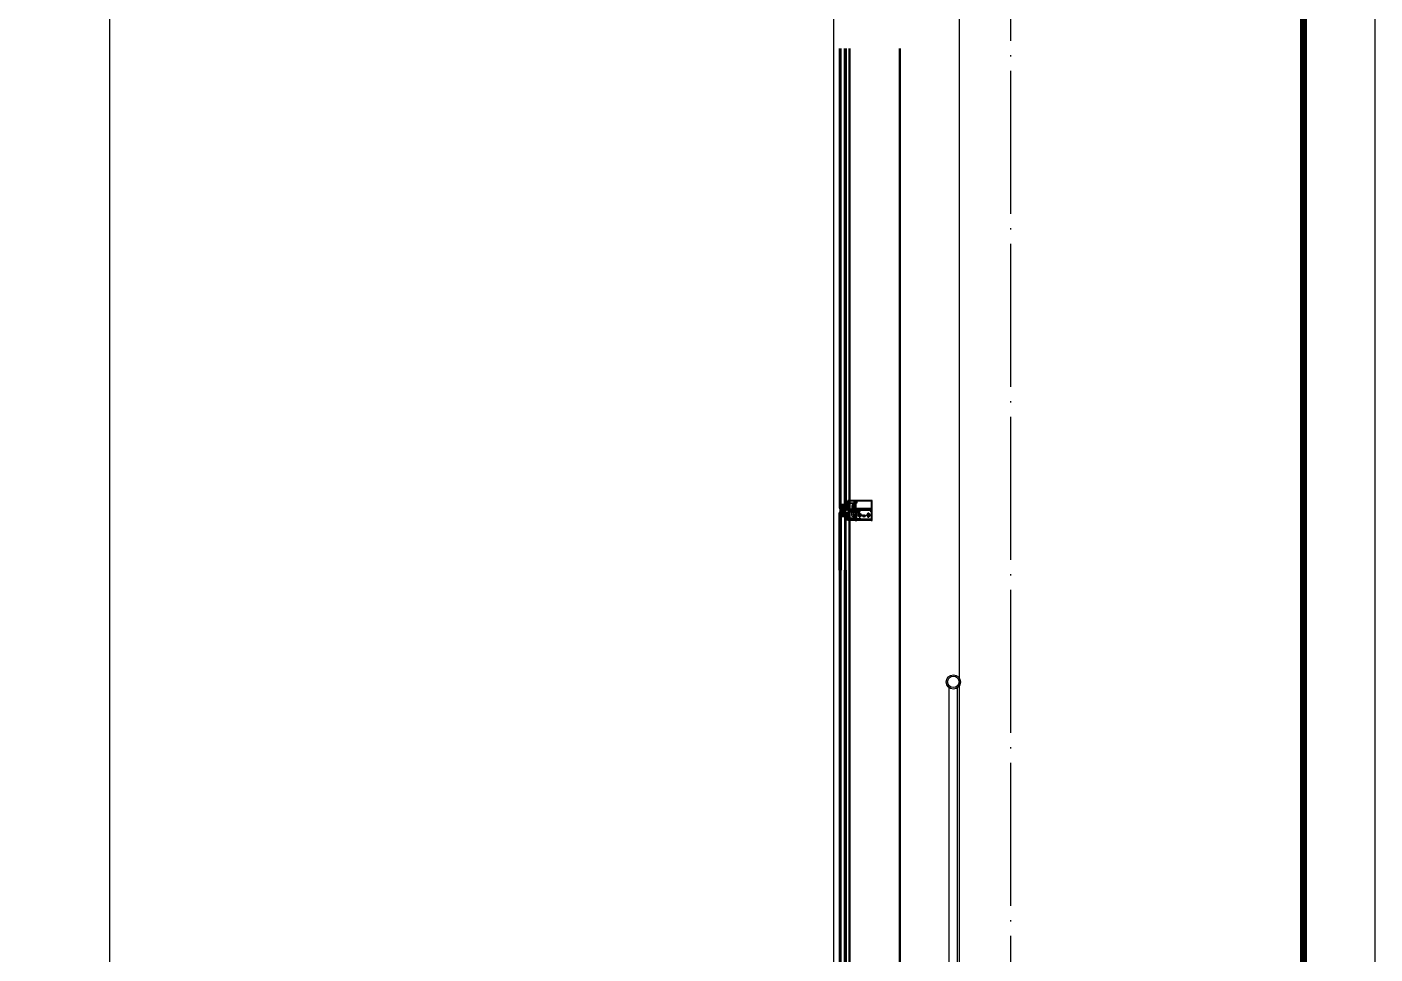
# Model space of a CAD drawing. Extents: x 6843040 to 15500510, y -6507076 to -4940511.
# Drawn here: x 7685136 to 7689853, y -6158510 to -6155268 of the extents above; entities that cross this region are included whole.
import ezdxf

# ---------------------------------------------------------------- set-up
doc = ezdxf.new("R2010")
doc.units = 0
doc.header["$LTSCALE"] = 1000
doc.header["$MEASUREMENT"] = 0
for name, pattern in [('CENTER', [50.8, 31.75, -6.35, 6.35, -6.35]), ('DASH', [0.35, 0.25, -0.1]), ('DOTE', [2.42, 2, -0.2, 0.02, -0.2]), ('HIDDEN', [0.375, 0.25, -0.125])]:
    doc.linetypes.add(name, pattern=pattern)
for name, color, linetype in [('-07B2-附件', 8, 'Continuous'), ('1', 1, 'Continuous'), ('CENTER中心线层', 1, 'CENTER'), ('DOTE', 8, 'DOTE'), ('FASTENER紧固件', 2, 'Continuous'), ('FRSTENER紧固件', 2, 'Continuous'), ('GC', 3, 'Continuous'), ('LT-dim 20', 253, 'Continuous'), ('LT-dim 8', 253, 'Continuous'), ('LT-Fill-玻璃1', 14, 'Continuous'), ('LT-中线', 6, 'Continuous'), ('LT-玻璃', 4, 'Continuous'), ('LT-细线', 1, 'Continuous'), ('LT-铝板', 31, 'Continuous'), ('PJ', 25, 'Continuous'), ('PUB_TITLE', 4, 'Continuous'), ('WALL6', 5, 'Continuous'), ('XC', 61, 'Continuous'), ('ZX', 1, 'CENTER'), ('密封胶填充', 111, 'Continuous'), ('批荡层', 213, 'Continuous'), ('泡沫棒填充', 71, 'Continuous')]:
    doc.layers.add(name, color=color, linetype=linetype)
pattern_1 = [(225, (6776707.03187, -51514.8134), (0.224506403027, -0.224506403027), []), (315, (6776707.03187, -51514.8134), (0.224506403027, 0.224506403027), [])]
pattern_2 = [(360, (6776707.0319, -51514.8134), (1e-15, 1.0448594), [0.60325, -1.2065]), (120, (6776707.0319, -51514.8134), (-0.90487478378, -0.5224297), [0.60325, -1.2065]), (60, (6776707.6351, -51514.8134), (-0.90487478378, 0.5224297), [0.60325, -1.2065])]
pattern_3 = [(225, (6776707.0319, -51514.8134), (1.12253201513, -1.12253201513), []), (315, (6776707.0319, -51514.8134), (1.12253201513, 1.12253201513), [])]
pattern_4 = [(135, (-289720.05292, -1679555.0618), (-0.224506403027, -0.224506403027), []), (225, (-289720.05292, -1679555.0618), (0.224506403027, -0.224506403027), [])]
pattern_5 = [(270, (-289720.0529, -1679555.0618), (1.0448594, -1e-15), [0.60325, -1.2065]), (30, (-289720.0529, -1679555.0618), (-0.5224297, 0.9048747838), [0.60325, -1.2065]), (330, (-289720.0529, -1679555.665), (0.5224297, 0.9048747838), [0.60325, -1.2065])]
pattern_6 = [(135, (-289720.0529, -1679555.0618), (-1.1225320151, -1.1225320151), []), (225, (-289720.0529, -1679555.0618), (1.1225320151, -1.1225320151), [])]

# ---------------------------------------------------------------- blocks, each defined once
blk = doc.blocks.new('gtdwer34')
at = {"layer": 'WALL6'}
h = blk.add_hatch(dxfattribs=at)
h.set_pattern_fill('ANSI32', color=256, scale=2, style=0)
h.set_pattern_definition([(45, (2115741.957, -882245.928), (-6.73519209, 6.73519209), []), (45, (2115746.447, -882245.928), (-6.73519209, 6.73519209), [])])
h.paths.add_polyline_path([(44309.1, -285946.8), (44243.2, -285946.8), (44243.2, -285953.2), (44309.1, -285953.2)])
for p, q in [((44261.4, -285908.7), (44261.4, -284868.8)), ((44291.4, -285908.8), (44291.4, -284868.8))]:
    blk.add_line(p, q, dxfattribs=at)
at = {"layer": 'WALL6', "linetype": 'DASH', "ltscale": 0.05}
for p, q in [((44261.4, -285946.8), (44261.4, -285908.7)), ((44291.4, -285946.8), (44291.3, -285908.7))]:
    blk.add_line(p, q, dxfattribs=at)
at = {"layer": 'WALL6'}
for points in [[(44249.6, -285924.1), (44249.6, -285919.6, 0.231992), (44261.4, -285908.7), (44290.9, -285908.7)], [(44303, -285924.1), (44303.1, -285919.6, -0.231992), (44291.3, -285908.7), (44285.9, -285908.7)]]:
    blk.add_lwpolyline(points, format="xyb", dxfattribs=at)
blk.add_lwpolyline([(44303.1, -285919.6), (44250, -285919.6)], dxfattribs=at)
blk.add_lwpolyline([(44243.2, -285946.8), (44309.1, -285946.8), (44309.1, -285953.2), (44243.2, -285953.2)], close=True, dxfattribs=at)
at = {"layer": 'WALL6', "linetype": 'DASH', "ltscale": 0.05}
for points in [[(44288.2, -286021.9), (44304.1, -286021.9), (44304.1, -285955.4), (44251, -285955.4), (44251, -286021.9), (44268.4, -286021.9)], [(44304.1, -286021.9), (44304.1, -285955.4), (44251, -285955.4), (44251, -286021.9), (44268.4, -286021.9)], [(44288.2, -286016.9), (44299.1, -286016.9), (44299.1, -285960.4), (44256, -285960.4), (44256, -286016.9), (44268.4, -286016.9)], [(44268.4, -286016.9), (44268.4, -286021.9)], [(44288.2, -286016.9), (44288.2, -286021.9)]]:
    blk.add_lwpolyline(points, dxfattribs=at)
at = {"layer": 'WALL6'}
for radius in [25, 20]:
    blk.add_circle((44276.4, -284848.8), radius, dxfattribs=at)
blk = doc.blocks.new('LT-BLK-20221110170712', base_point=(70366.6, 148976.2))
at = {"layer": 'LT-铝板'}
blk.add_lwpolyline([(70377.3, 148988.7), (70366.8, 148988.7, 0.414214), (70366.3, 148988.2), (70366.3, 148986.2, 0.414214), (70366.8, 148985.7), (70370.3, 148985.7, -0.414214), (70370.8, 148985.2), (70370.8, 148981.7), (70370.8, 148978.2, -0.414214), (70370.3, 148977.7), (70366.8, 148977.7, 0.414214), (70366.3, 148977.2), (70366.3, 148975.2, 0.414214), (70366.8, 148974.7), (70372.3, 148974.7, -0.414214), (70372.8, 148974.2), (70372.8, 148962.7, -0.414214), (70372.3, 148962.2, 0.414214), (70371.8, 148961.7), (70371.8, 148960.7, 0.414214), (70372.3, 148960.2), (70375.3, 148960.2, 0.339454), (70375.8, 148960.6), (70377.3, 148966.2), (70377.3, 148981.2), (70376.8, 148981.7), (70377.3, 148982.2)], format="xyb", close=True, dxfattribs=at)
blk = doc.blocks.new('LT-BLK-20221110170731', base_point=(70370.1, 148951.3))
at = {"layer": 'LT-铝板'}
for points in [[(70391.5, 148949.7, 0.414214), (70391, 148950.2), (70389, 148950.2, -0.414214), (70387.5, 148951.7), (70387.5, 148976.2, 0.414214), (70387, 148976.7), (70386, 148976.7, 0.414214), (70385.5, 148976.2), (70385.5, 148959.2, -0.414214), (70385, 148958.7), (70372.6, 148958.7, -0.414214), (70372.1, 148959.2), (70372.1, 148969.8, -0.267949), (70372.4, 148970.3, 0.267949), (70372.6, 148970.7), (70372.6, 148970.7, 0.414214), (70372.1, 148971.2), (70367.4, 148971.2, 0.414214), (70366.6, 148970.5), (70366.6, 148970.5, 0.402543), (70367.3, 148969.7, -0.402543), (70367.8, 148969.2), (70367.8, 148967.2, 0.414214), (70368.3, 148966.7, 0.414214), (70368.8, 148967.2), (70368.8, 148967.7, -0.414214), (70369.3, 148968.2), (70369.6, 148968.2, -0.414214), (70370.1, 148967.7), (70370.1, 148961.7, -0.414214), (70369.6, 148961.2), (70369.3, 148961.2, -0.414214), (70368.8, 148961.7), (70368.8, 148962.2, 0.414214), (70368.3, 148962.7), (70368.3, 148962.7, 0.414214), (70367.8, 148962.2), (70367.8, 148951.2, -0.402543), (70367.3, 148950.7, 0.402543), (70366.6, 148950, 0.414214), (70367.4, 148949.2), (70391, 148949.2, 0.414214)], [(70385, 148951.2, 0.414214), (70385.5, 148951.7), (70385.5, 148956.7, 0.414214), (70385, 148957.2), (70370.3, 148957.2, 0.414214), (70369.8, 148956.7), (70369.8, 148951.7, 0.414214), (70370.3, 148951.2)]]:
    blk.add_lwpolyline(points, format="xyb", close=True, dxfattribs=at)
blk = doc.blocks.new('LT-BLK-20221110171121', base_point=(70395.5, 148950.2))
at = {"layer": '1'}
h = blk.add_hatch(dxfattribs=at)
h.set_pattern_fill('ANSI37', color=252, scale=0.5, angle=-180, style=0)
h.set_pattern_definition([(315, (70258.9578, 147994.0747), (-1.122532, -1.122532), []), (225, (70258.9578, 147994.0747), (-1.122532, 1.122532), [])])
h.paths.add_polyline_path([(70387.5, 148973.7), (70387.5, 148956.7), (70397.5, 148956.7), (70397.5, 148973.7)])
at = {"layer": '1', "color": 252}
for p, q in [((70397.5, 148948.9), (70387.5, 148956.7)), ((70397.5, 148956.7), (70387.5, 148948.9)), ((70397.5, 148948.9), (70387.5, 148956.7)), ((70397.5, 148956.7), (70387.5, 148948.9))]:
    blk.add_line(p, q, dxfattribs=at)
at = {"layer": 'LT-细线'}
for points in [[(70397.5, 148972.7), (70398.5, 148973.7), (70387.5, 148973.7)], [(70397.5, 148972.7), (70397.5, 148948.9), (70387.5, 148948.9), (70387.5, 148973.7)], [(70387.5, 148956.7), (70397.5, 148956.7)]]:
    blk.add_lwpolyline(points, dxfattribs=at)
blk = doc.blocks.new('LT-BLK-20221110170740', base_point=(70370.1, 148964.7))
at = {"layer": 'LT-细线', "lineweight": 25}
blk.add_lwpolyline([(70366.5, 148952.2), (70366.5, 148951.4, 0.414214), (70366.7, 148951.2), (70367.6, 148951.2, 0.414214), (70367.8, 148951.4), (70367.8, 148963.2, -0.414214), (70368, 148963.3), (70369, 148963.3, -0.487404), (70369.1, 148963.2), (70369.1, 148962, 0.414214), (70369.3, 148961.8), (70370, 148961.8, 0.414214), (70370.1, 148962), (70370.1, 148967.5, 0.414214), (70370, 148967.6), (70369.3, 148967.6, 0.414214), (70369.1, 148967.5), (70369.1, 148966.3, -0.487404), (70369, 148966.1), (70368, 148966.1, -0.414214), (70367.8, 148966.3), (70367.8, 148969, 0.414214), (70367.6, 148969.2), (70366.7, 148969.2, 0.414214), (70366.5, 148969), (70366.5, 148968.2, -0.287157), (70366.5, 148966.2, -0.287157), (70366.5, 148964.2, -0.287157), (70366.5, 148962.2, -0.287157), (70366.5, 148960.2, -0.287157), (70366.5, 148958.2, -0.287157), (70366.5, 148956.2, -0.287157), (70366.5, 148954.2, -0.287157)], format="xyb", close=True, dxfattribs=at)
blk = doc.blocks.new('LT-BLK-20221110170832', base_point=(70370.1, 148964.7))
at = {"layer": '1'}
h = blk.add_hatch(dxfattribs=at)
h.set_pattern_fill('ANSI31', color=252, scale=0.3, angle=-180, style=0)
h.set_pattern_definition([(315, (69125.05355, 144959.7555), (-0.6735192, -0.6735192), [])])
h.paths.add_polyline_path([(70367.8, 148963.2, -0.414214), (70368, 148963.3), (70369, 148963.3, -0.487404), (70369.1, 148963.2), (70369.1, 148962, 0.414214), (70369.3, 148961.8), (70370, 148961.8, 0.414214), (70370.1, 148962), (70370.1, 148967.5, 0.414214), (70370, 148967.6), (70369.3, 148967.6, 0.414214), (70369.1, 148967.5), (70369.1, 148966.3, -0.487404), (70369, 148966.1), (70368, 148966.1, -0.414214), (70367.8, 148966.3), (70367.8, 148969, 0.414214), (70367.6, 148969.2), (70366.7, 148969.2, 0.414214), (70366.5, 148969), (70366.5, 148968.2, -0.287157), (70366.5, 148966.2, -0.287157), (70366.5, 148964.2, -0.287157), (70366.5, 148962.2, -0.287157), (70366.5, 148960.2, -0.287157), (70366.5, 148958.2, -0.287157), (70366.5, 148956.2, -0.287157), (70366.5, 148954.2, -0.287157), (70366.5, 148952.2), (70366.5, 148951.4, 0.414214), (70366.7, 148951.2), (70367.6, 148951.2, 0.414214), (70367.8, 148951.4)])
at = {"layer": 'LT-细线'}
blk.add_blockref('LT-BLK-20221110170740', (70370.1, 148964.7), dxfattribs=at)
blk = doc.blocks.new('LT-耐候密封胶缝')
at = {"layer": '密封胶填充'}
h = blk.add_hatch(dxfattribs=at)
h.set_pattern_fill('ANSI38', color=8, scale=0.04, angle=180, style=0)
h.set_pattern_definition([(225, (-9e-13, 6e-11), (0.0449013, -0.0449013), []), (315, (-9e-13, 6e-11), (0.134704, -0.0449013), [0.15875, -0.09525])])
edge = h.paths.add_edge_path()
edge.add_line((0.5, -1), (0.5, -0.02))
edge.add_arc((0, 1.8), 1.89, 254.6198, 285.3802, ccw=False)
edge.add_line((-0.5, -0.02), (-0.5, -1))
edge.add_arc((0, -1), 0.5, 0, 180, ccw=False)
at = {"layer": '泡沫棒填充'}
h = blk.add_hatch(dxfattribs=at)
h.set_pattern_fill('HONEY', color=8, scale=0.026667, angle=180, style=0)
h.set_pattern_definition([(180, (104.55329, -12.9341), (-0.127, -0.073323467), [0.08466667, -0.16933333]), (300, (104.55329, -12.9341), (0.126999985, -0.073323493), [0.08466667, -0.16933333]), (240, (104.55329, -12.9341), (-1.5e-08, -0.14664696), [-0.16933333, 0.08466667])])
h.paths.add_polyline_path([(0.5, -1, -1), (-0.5, -1, -1)])
at = {"layer": 'LT-细线'}
for points in [[(-0.5, -1), (-0.5, -0.02)], [(0.5, -0.02), (0.5, -1)]]:
    blk.add_lwpolyline(points, dxfattribs=at)
blk.add_lwpolyline([(-0.5, -0.02, 0.135029), (0.5, -0.02, 0.135029)], format="xyb", dxfattribs=at)
blk.add_circle((0, -1), 0.5, dxfattribs=at)
blk = doc.blocks.new('*U251')
at = {"layer": '-07B2-附件', "color": 6, "lineweight": -3}
for p, q in [((-5, 3.6), (-5, 0)), ((5, 0), (-5, 0)), ((-3, -15.1), (-3, 0)), ((0, 3.6), (0, 0)), ((0, 3.6), (0, 0)), ((3, -15.1), (3, 0)), ((5, 3.6), (5, 0)), ((6, -15.1), (-6, -15.1)), ((-6, -16.7), (-6, -15.1)), ((6, -16.7), (-6, -16.7)), ((-5.8, -23.1), (-5.8, -18.7)), ((-4.6, -18.3), (-4.6, -16.7)), ((4.6, -18.3), (-4.6, -18.3)), ((-4.3, -23.5), (4.3, -23.5)), ((3.9, -18.3), (-3.9, -18.3)), ((-3, -6), (-2.4, -7.2)), ((3, -6), (-3, -6)), ((3, -7.2), (-3, -7.2)), ((-3, -27.5), (-3, -23.5)), ((3, -27.5), (-3, -27.5)), ((-3, -27.5), (-2.4, -28.1)), ((-2.9, -23.1), (-2.9, -18.7)), ((-2.4, -15.1), (-2.4, -7.2)), ((-2.4, -28.1), (-2.4, -23.5)), ((2.4, -28.1), (-2.4, -28.1)), ((0, -18.3), (-0.9, -16.7)), ((0.9, -18.3), (0, -16.7)), ((3, -6), (2.4, -7.2)), ((2.4, -15.1), (2.4, -7.2)), ((2.4, -28.1), (2.4, -23.5)), ((3, -27.5), (2.4, -28.1)), ((2.9, -23.1), (2.9, -18.7)), ((3, -27.5), (3, -23.5)), ((4.6, -18.3), (4.6, -16.7)), ((5.8, -23.1), (5.8, -18.7)), ((6, -16.7), (6, -15.1))]:
    blk.add_line(p, q, dxfattribs=at)
blk.add_lwpolyline([(-2.5, 4.1), (2.5, 4.1)], dxfattribs=at)
for centre, radius, start, end in [((-2.5, -2.8), 6.91, 68.794, 111.206), ((2.5, -2.8), 6.91, 68.794, 111.206), ((-4.3, -21.2), 2.89, 60, 120), ((-4.3, -20.6), 2.89, 240, 300), ((0, -29.3), 11, 74.7385, 105.2615), ((0, -12.5), 11, 254.7385, 285.2615), ((4.3, -21.2), 2.89, 60, 120), ((4.3, -20.6), 2.89, 240, 300)]:
    blk.add_arc(centre, radius, start, end, dxfattribs=at)
blk = doc.blocks.new('*U167')
at = {"layer": 'CENTER中心线层', "ltscale": 3}
for p, q in [((5.2, 0), (-4.7, 0)), ((0, 5), (0, -5))]:
    blk.add_line(p, q, dxfattribs=at)
at = {"layer": 'FASTENER紧固件'}
for p, q in [((-2.5, 0.6), (-0.6, 0.4)), ((-2.1, 0.6), (-2.1, -0.6)), ((-1.6, 0.5), (-0.8, 0.8)), ((-0.5, 1.6), (-0.8, 0.8)), ((-0.8, 0.8), (-0.4, 0.4)), ((-0.6, 2.5), (-0.4, 0.6)), ((0.6, 2.1), (-0.6, 2.1)), ((-0.6, 0.4), (-0.4, 0.4)), ((-0.6, -0.4), (-0.6, 0.4)), ((-0.4, 0.4), (-0.4, 0.6)), ((-0.4, 0.6), (0.4, 0.6)), ((0.6, 2.5), (0.4, 0.6)), ((0.8, 0.8), (0.4, 0.4)), ((0.4, 0.6), (0.4, 0.4)), ((0.4, 0.4), (0.6, 0.4)), ((0.5, 1.6), (0.8, 0.8)), ((2.5, 0.6), (0.6, 0.4)), ((0.6, 0.4), (0.6, -0.4)), ((1.6, 0.5), (0.8, 0.8)), ((2.1, 0.6), (2.1, -0.6)), ((-2.5, -0.6), (-0.6, -0.4)), ((-1.6, -0.5), (-0.8, -0.8)), ((-0.8, -0.8), (-0.4, -0.4)), ((-0.5, -1.6), (-0.8, -0.8)), ((-0.4, -0.4), (-0.6, -0.4)), ((-0.6, -2.5), (-0.4, -0.6)), ((0.6, -2.1), (-0.6, -2.1)), ((-0.4, -0.6), (-0.4, -0.4)), ((0.4, -0.6), (-0.4, -0.6)), ((0.6, -0.4), (0.4, -0.4)), ((0.4, -0.4), (0.4, -0.6)), ((0.8, -0.8), (0.4, -0.4)), ((0.6, -2.5), (0.4, -0.6)), ((0.5, -1.6), (0.8, -0.8)), ((2.5, -0.6), (0.6, -0.4)), ((1.6, -0.5), (0.8, -0.8))]:
    blk.add_line(p, q, dxfattribs=at)
blk.add_circle((0, 0), 4, dxfattribs=at)
blk = doc.blocks.new('M6-W-F')
at = {"layer": 'PJ', "extrusion": (0.866025, -0.5, 0)}
for p, q in [((-3, 4.8), (-5.6, 0.2)), ((3, -4.8), (5.6, -0.2))]:
    blk.add_line(p, q, dxfattribs=at)
at = {"layer": 'PJ', "extrusion": (0, 1, 0)}
for p, q in [((2.6, 5), (-2.6, 5)), ((-2.6, -5), (2.6, -5))]:
    blk.add_line(p, q, dxfattribs=at)
at = {"layer": 'PJ', "extrusion": (0.866025, 0.5, 0)}
for p, q in [((5.6, 0.2), (3, 4.8)), ((-5.6, -0.2), (-3, -4.8))]:
    blk.add_line(p, q, dxfattribs=at)
at = {"layer": 'PJ'}
for radius in [6, 4.45, 2.46]:
    blk.add_circle((0, 0), radius, dxfattribs=at)
for radius, start, end in [(5.65, 177.7395, 182.2605), (5.65, 117.7395, 122.2605), (3, 275.7296, 185.7296), (5.65, 57.7395, 62.2605), (5.65, 357.7395, 2.2605), (5.65, 237.7395, 242.2605), (5.65, 297.7395, 302.2605)]:
    blk.add_arc((0, 0), radius, start, end, dxfattribs=at)
at = {"layer": 'ZX', "ltscale": 0.6, "extrusion": (1, 0, 0)}
blk.add_line((0, -9.5), (0, 9.5), dxfattribs=at)
at = {"layer": 'ZX', "ltscale": 0.6, "extrusion": (0, 1, 0)}
blk.add_line((9.5, 0), (-9.5, 0), dxfattribs=at)
blk = doc.blocks.new('LT-BLK-20240527212027', base_point=(-4578.7, 6644.9))
at = {"layer": 'LT-中线', "ltscale": 10}
for p, q in [((-4558.2, 6648.9), (-4601.2, 6648.9)), ((-4601.2, 6644.9), (-4601.2, 6648.9)), ((-4558.2, 6644.9), (-4601.2, 6644.9)), ((-4597.2, 6641.4), (-4601.2, 6641.4)), ((-4601.2, 6641.4), (-4601.2, 6614.4)), ((-4564.2, 6614.4), (-4601.2, 6614.4)), ((-4597.2, 6644.9), (-4597.2, 6641.4)), ((-4564.2, 6614.4), (-4550.7, 6614.4)), ((-4562.2, 6644.9), (-4562.2, 6641.4)), ((-4558.2, 6641.4), (-4562.2, 6641.4)), ((-4558.2, 6644.9), (-4558.2, 6648.9)), ((-4558.2, 6641.4), (-4558.2, 6635.1)), ((-4550.7, 6635.1), (-4558.2, 6635.1)), ((-4550.7, 6614.4), (-4550.7, 6635.1))]:
    blk.add_line(p, q, dxfattribs=at)
at = {"layer": 'FRSTENER紧固件', "xscale": -1, "rotation": 180}
blk.add_blockref('*U167', (-4575.9, 6624.4), dxfattribs=at)
at = {"layer": 'PJ'}
blk.add_blockref('M6-W-F', (-4591.2, 6626.9), dxfattribs=at)
at = {"layer": 'PJ', "xscale": -1}
blk.add_blockref('M6-W-F', (-4560.7, 6626.9), dxfattribs=at)
blk = doc.blocks.new('LT-BLK-20240527212049', base_point=(-4575.8, 6610.9))
at = {"layer": 'LT-铝板'}
blk.add_lwpolyline([(-4552.6, 6614.7, 1), (-4552.6, 6616), (-4554.1, 6616, 0.414214), (-4555.1, 6615), (-4555.1, 6613.1, -0.414214), (-4555.6, 6612.6), (-4595.8, 6612.6, -0.414214), (-4596.3, 6613.1), (-4596.3, 6616, 0.654649), (-4596.8, 6616.2), (-4598, 6615, 0.504901), (-4598, 6614.6), (-4597.6, 6614.3), (-4597.6, 6612.6), (-4600.7, 6612.6, 0.414214), (-4601, 6612.3), (-4601, 6611.2, 0.414214), (-4600.7, 6610.9), (-4551, 6610.9, 0.916331), (-4550.9, 6612.2), (-4553.8, 6612.7), (-4553.8, 6614.7)], format="xyb", close=True, dxfattribs=at)
blk = doc.blocks.new('LT-BLK-20240528090141', base_point=(2057.9, 290.5))
at = {"layer": 'XC'}
blk.add_line((2100.5, 295.6), (2059.2, 291.2), dxfattribs=at)
blk.add_lwpolyline([(2100.5, 295.6), (2107.6, 297.4, 0.340873), (2108, 297.9), (2108, 298.1, 0.414214), (2107.5, 298.6), (2079.2, 298.7, 0.057672), (2076.9, 298.4), (2057.5, 293.8, -0.325637), (2052.1, 296.1), (2050.5, 298.8, 0.266494), (2049.6, 299.3), (2047.4, 299.3, 0.613237), (2047, 298.5), (2052.2, 291.4, 0.239743), (2053, 291), (2055.9, 291, -0.414214), (2056.4, 290.5), (2056.4, 288.5, 0.414214), (2056.9, 288), (2057.9, 288, 0.414214), (2058.4, 288.5), (2058.4, 290.2, -0.374148), (2059.2, 291.2)], format="xyb", dxfattribs=at)
blk = doc.blocks.new('LT-BLK-20240528090345', base_point=(1986.4, 298.6))
at = {"layer": 'LT-细线'}
blk.add_lwpolyline([(1986.4, 301.6), (1986.4, 298.6), (2005.5, 298.6), (2005.5, 301.6), (1986.4, 301.6), (2005.5, 298.6), (1986.4, 298.6), (2005.5, 301.6)], dxfattribs=at)
blk = doc.blocks.new('LT-BLK-20240910160700', base_point=(-5089123.4, -205701.6))
at = {"layer": 'LT-铝板'}
for points in [[(-5089076.9, -205700.1), (-5089076.9, -205695.8), (-5089120.9, -205695.8), (-5089120.9, -205700.1), (-5089116.9, -205700.1), (-5089116.9, -205703.1), (-5089120.9, -205703.1), (-5089120.9, -205733), (-5089117.8, -205733, -1), (-5089117.8, -205734.8), (-5089120.4, -205734.8), (-5089120.4, -205736.6), (-5089123.4, -205736.6), (-5089123.4, -205666.6), (-5089063.4, -205666.6), (-5089063.4, -205669.8), (-5089064.6, -205669.8), (-5089064.6, -205668.8), (-5089067.6, -205668.8), (-5089067.6, -205674.4), (-5089064.6, -205674.4), (-5089064.6, -205673.3), (-5089063.4, -205673.3), (-5089063.4, -205687.1), (-5089063.4, -205687.1), (-5089063.4, -205690.1), (-5089063.4, -205690.1), (-5089063.4, -205692.3), (-5089063.9, -205692.3), (-5089063.9, -205695.3), (-5089063.4, -205695.3), (-5089063.4, -205698.3), (-5089066.4, -205698.3), (-5089066.4, -205696.3), (-5089073.4, -205696.3, 0.414214), (-5089074.4, -205697.3), (-5089074.4, -205705.8, 0.414214), (-5089073.4, -205706.8), (-5089066.4, -205706.8), (-5089066.4, -205704.8), (-5089063.4, -205704.8), (-5089063.4, -205707.8), (-5089063.9, -205707.8), (-5089063.9, -205710.8), (-5089063.4, -205710.8), (-5089063.4, -205729.8), (-5089064.6, -205729.8), (-5089064.6, -205728.8), (-5089067.6, -205728.8), (-5089067.6, -205734.4), (-5089064.6, -205734.4), (-5089064.6, -205733.3), (-5089063.4, -205733.3), (-5089063.4, -205736.6), (-5089069.4, -205736.6), (-5089069.4, -205734.8), (-5089072, -205734.8, -1), (-5089072, -205733), (-5089069.4, -205733), (-5089069.4, -205728.1, -0.414214), (-5089067.9, -205726.6), (-5089066.4, -205726.6), (-5089066.4, -205710.3, 0.414214), (-5089067.4, -205709.3), (-5089075.9, -205709.3, -0.414214), (-5089076.9, -205708.3), (-5089076.9, -205703.1), (-5089080.9, -205703.1), (-5089080.9, -205700.1)], [(-5089120.9, -205692.8), (-5089120.9, -205669.6, -0.414214), (-5089119.9, -205668.6), (-5089069.6, -205668.6), (-5089069.6, -205675.1, 0.414214), (-5089068.1, -205676.6), (-5089066.4, -205676.6), (-5089066.4, -205692.3, -0.414214), (-5089067.9, -205693.8), (-5089119.9, -205693.8, -0.414214)]]:
    blk.add_lwpolyline(points, format="xyb", close=True, dxfattribs=at)
blk = doc.blocks.new('*U229')
at = {"layer": '1'}
h = blk.add_hatch(dxfattribs=at)
h.set_pattern_fill('ANSI37', color=252, scale=0.5, angle=-180, style=0)
h.set_pattern_definition(pattern_3)
h.paths.add_polyline_path([(6.2, 14.5), (4.7, 17.5), (3.7, 17.5), (3.7, 8.5), (2.7, 7.5), (16.7, 7.5), (15.7, 8.5), (15.7, 17.5), (14.7, 17.5), (13.2, 14.5)])
h = blk.add_hatch(dxfattribs=at)
h.set_pattern_fill('ANSI37', color=252, scale=0.1, angle=-180, style=0)
h.set_pattern_definition(pattern_1)
h.paths.add_polyline_path([(15.7, 21.5), (14.7, 21.5), (14.7, 17.5), (15.7, 17.5)])
h.paths.add_polyline_path([(4.7, 21.5), (3.7, 21.5), (3.7, 17.5), (4.7, 17.5)])
h = blk.add_hatch(dxfattribs=at)
h.set_pattern_fill('HEX', color=252, scale=0.19, angle=-360, style=0)
h.set_pattern_definition(pattern_2)
edge = h.paths.add_edge_path()
edge.add_line((14.2, 17.6), (13, 15))
edge.add_line((14.2, 17.6), (14.2, 21))
edge.add_line((14.2, 21), (5.2, 21))
edge.add_line((5.2, 21), (5.2, 17.6))
edge.add_line((5.2, 17.6), (6.5, 15))
edge.add_line((6.5, 15), (13, 15))
h = blk.add_hatch(dxfattribs=at)
h.set_pattern_fill('ANSI37', color=252, scale=0.5, angle=-270, style=0)
h.set_pattern_definition(pattern_6)
h.paths.add_polyline_path([(6.2, -14.5), (4.7, -17.5), (3.7, -17.5), (3.7, -8.5), (2.7, -7.5), (16.7, -7.5), (15.7, -8.5), (15.7, -17.5), (14.7, -17.5), (13.2, -14.5)])
h = blk.add_hatch(dxfattribs=at)
h.set_pattern_fill('ANSI37', color=252, scale=0.1, angle=-270, style=0)
h.set_pattern_definition(pattern_4)
h.paths.add_polyline_path([(15.7, -21.5), (14.7, -21.5), (14.7, -17.5), (15.7, -17.5)])
h.paths.add_polyline_path([(4.7, -21.5), (3.7, -21.5), (3.7, -17.5), (4.7, -17.5)])
h = blk.add_hatch(dxfattribs=at)
h.set_pattern_fill('HEX', color=252, scale=0.19, angle=-450, style=0)
h.set_pattern_definition(pattern_5)
edge = h.paths.add_edge_path()
edge.add_line((14.2, -17.6), (13, -15))
edge.add_line((14.2, -17.6), (14.2, -21))
edge.add_line((14.2, -21), (5.2, -21))
edge.add_line((5.2, -21), (5.2, -17.6))
edge.add_line((5.2, -17.6), (6.5, -15))
edge.add_line((6.5, -15), (13, -15))
at = {"color": 253}
for points in [[(3.7, 17.5), (4.7, 17.5), (6.2, 14.5), (13.2, 14.5), (14.7, 17.5), (15.7, 17.5), (15.7, 8.5), (16.7, 7.5), (2.7, 7.5), (3.7, 8.5), (3.7, 17.5)], [(3.7, -17.5), (4.7, -17.5), (6.2, -14.5), (13.2, -14.5), (14.7, -17.5), (15.7, -17.5), (15.7, -8.5), (16.7, -7.5), (2.7, -7.5), (3.7, -8.5), (3.7, -17.5)]]:
    blk.add_lwpolyline(points, dxfattribs=at)
for points in [[(3.7, 21.5), (4.7, 21.5), (4.7, 17.5), (3.7, 17.5)], [(6.2, 14.5), (4.7, 17.5), (4.7, 21.5), (14.7, 21.5), (14.7, 17.5), (13.2, 14.5)], [(12.9, 15), (6.5, 15), (5.2, 17.6), (5.2, 21), (14.2, 21), (14.2, 17.6)], [(15.7, 21.5), (14.7, 21.5), (14.7, 17.5), (15.7, 17.5)], [(3.7, -21.5), (4.7, -21.5), (4.7, -17.5), (3.7, -17.5)], [(6.2, -14.5), (4.7, -17.5), (4.7, -21.5), (14.7, -21.5), (14.7, -17.5), (13.2, -14.5)], [(12.9, -15), (6.5, -15), (5.2, -17.6), (5.2, -21), (14.2, -21), (14.2, -17.6)], [(15.7, -21.5), (14.7, -21.5), (14.7, -17.5), (15.7, -17.5)]]:
    blk.add_lwpolyline(points, close=True, dxfattribs=at)
at = {"layer": 'GC', "color": 8, "linetype": 'HIDDEN', "ltscale": 20}
for p, q in [((35.2, -1554.3), (35.2, 1616)), ((208.2, -1554.3), (208.2, 1616))]:
    blk.add_line(p, q, dxfattribs=at)
at = {"layer": 'LT-玻璃', "color": 8}
for p, q in [((-1.3, 1616), (-1.3, 7.5)), ((2.7, 1616), (2.7, 7.5)), ((16.7, 1616), (16.7, 7.5)), ((20.7, 1616), (20.7, 7.5)), ((-1.3, -1554.3), (-1.3, -7.5)), ((2.7, -1554.3), (2.7, -7.5)), ((16.7, -1554.3), (16.7, -7.5)), ((20.7, -1554.3), (20.7, -7.5))]:
    blk.add_line(p, q, dxfattribs=at)
at = {"layer": 'LT-玻璃', "color": 150}
for points in [[(-2.3, 1616), (-2.3, 8.5), (-1.3, 7.5), (2.7, 7.5), (3.7, 8.5), (3.7, 1616)], [(21.7, 1616), (21.7, 8.5), (20.7, 7.5), (16.7, 7.5), (15.7, 8.5), (15.7, 1616)], [(-2.3, -1554.3), (-2.3, -8.5), (-1.3, -7.5), (2.7, -7.5), (3.7, -8.5), (3.7, -1554.3)], [(21.7, -1554.3), (21.7, -8.5), (20.7, -7.5), (16.7, -7.5), (15.7, -8.5), (15.7, -1554.3)]]:
    blk.add_lwpolyline(points, dxfattribs=at)
at = {"layer": 'LT-铝板'}
for p, q in [((31.7, -1554.3), (31.7, 1616)), ((211.7, -1554.3), (211.7, 1616))]:
    blk.add_line(p, q, dxfattribs=at)
at = {"layer": '-07B2-附件', "xscale": -1, "rotation": 270}
blk.add_blockref('*U251', (56.2, 0), dxfattribs=at)
at = {"xscale": -1}
for name, p in [('LT-BLK-20240528090345', (19.7, 4.6)), ('LT-BLK-20240528090141', (51.2, -3.6))]:
    blk.add_blockref(name, p, dxfattribs=at)
at = {"layer": 'LT-dim 20', "ltscale": 10, "xscale": -1}
for name, p in [('LT-BLK-20240527212027', (87.2, 1.5)), ('LT-BLK-20240527212049', (84.4, -35))]:
    blk.add_blockref(name, p, dxfattribs=at)
at = {"layer": 'LT-dim 8', "rotation": 180}
blk.add_blockref('LT-BLK-20221110171121', (23.7, 31), dxfattribs=at)
at = {"layer": 'LT-dim 8', "ltscale": 1000, "xscale": -1}
blk.add_blockref('LT-BLK-20240910160700', (112.7, 0), dxfattribs=at)
at = {"layer": 'LT-dim 8', "xscale": -1}
blk.add_blockref('LT-BLK-20221110171121', (23.7, -31), dxfattribs=at)
at = {"layer": 'LT-Fill-玻璃1', "xscale": -14.99939610215067, "yscale": 14.99939610215067, "zscale": 14.99939610215067, "rotation": 89.99852449144697}
blk.add_blockref('LT-耐候密封胶缝', (-1.3, 0), dxfattribs=at)
at = {"layer": 'LT-Fill-玻璃1', "rotation": 180}
for name, p in [('LT-BLK-20221110170731', (49.1, 32.9)), ('LT-BLK-20221110170712', (52.4, 5.5))]:
    blk.add_blockref(name, p, dxfattribs=at)
at = {"layer": 'LT-Fill-玻璃1', "xscale": -1}
for name, p in [('LT-BLK-20221110170712', (52.4, -5.5)), ('LT-BLK-20221110170731', (49.1, -32.9))]:
    blk.add_blockref(name, p, dxfattribs=at)
at = {"layer": 'LT-细线', "rotation": 180}
blk.add_blockref('LT-BLK-20221110170832', (49.1, 19.5), dxfattribs=at)
at = {"layer": 'LT-细线', "xscale": -1}
blk.add_blockref('LT-BLK-20221110170832', (49.1, -19.5), dxfattribs=at)
blk = doc.blocks.new('*U221')
at = {"layer": '1'}
h = blk.add_hatch(dxfattribs=at)
h.set_pattern_fill('ANSI37', color=252, scale=0.5, angle=-180, style=0)
h.set_pattern_definition(pattern_3)
h.paths.add_polyline_path([(6.2, 14.5), (4.7, 17.5), (3.7, 17.5), (3.7, 8.5), (2.7, 7.5), (16.7, 7.5), (15.7, 8.5), (15.7, 17.5), (14.7, 17.5), (13.2, 14.5)])
h = blk.add_hatch(dxfattribs=at)
h.set_pattern_fill('ANSI37', color=252, scale=0.1, angle=-180, style=0)
h.set_pattern_definition(pattern_1)
h.paths.add_polyline_path([(15.7, 21.5), (14.7, 21.5), (14.7, 17.5), (15.7, 17.5)])
h.paths.add_polyline_path([(4.7, 21.5), (3.7, 21.5), (3.7, 17.5), (4.7, 17.5)])
h = blk.add_hatch(dxfattribs=at)
h.set_pattern_fill('HEX', color=252, scale=0.19, angle=-360, style=0)
h.set_pattern_definition(pattern_2)
edge = h.paths.add_edge_path()
edge.add_line((14.2, 17.6), (13, 15))
edge.add_line((14.2, 17.6), (14.2, 21))
edge.add_line((14.2, 21), (5.2, 21))
edge.add_line((5.2, 21), (5.2, 17.6))
edge.add_line((5.2, 17.6), (6.5, 15))
edge.add_line((6.5, 15), (13, 15))
h = blk.add_hatch(dxfattribs=at)
h.set_pattern_fill('ANSI37', color=252, scale=0.5, angle=-270, style=0)
h.set_pattern_definition(pattern_6)
h.paths.add_polyline_path([(6.2, -14.5), (4.7, -17.5), (3.7, -17.5), (3.7, -8.5), (2.7, -7.5), (16.7, -7.5), (15.7, -8.5), (15.7, -17.5), (14.7, -17.5), (13.2, -14.5)])
h = blk.add_hatch(dxfattribs=at)
h.set_pattern_fill('ANSI37', color=252, scale=0.1, angle=-270, style=0)
h.set_pattern_definition(pattern_4)
h.paths.add_polyline_path([(15.7, -21.5), (14.7, -21.5), (14.7, -17.5), (15.7, -17.5)])
h.paths.add_polyline_path([(4.7, -21.5), (3.7, -21.5), (3.7, -17.5), (4.7, -17.5)])
h = blk.add_hatch(dxfattribs=at)
h.set_pattern_fill('HEX', color=252, scale=0.19, angle=-450, style=0)
h.set_pattern_definition(pattern_5)
edge = h.paths.add_edge_path()
edge.add_line((14.2, -17.6), (13, -15))
edge.add_line((14.2, -17.6), (14.2, -21))
edge.add_line((14.2, -21), (5.2, -21))
edge.add_line((5.2, -21), (5.2, -17.6))
edge.add_line((5.2, -17.6), (6.5, -15))
edge.add_line((6.5, -15), (13, -15))
at = {"color": 253}
for points in [[(3.7, 17.5), (4.7, 17.5), (6.2, 14.5), (13.2, 14.5), (14.7, 17.5), (15.7, 17.5), (15.7, 8.5), (16.7, 7.5), (2.7, 7.5), (3.7, 8.5), (3.7, 17.5)], [(3.7, -17.5), (4.7, -17.5), (6.2, -14.5), (13.2, -14.5), (14.7, -17.5), (15.7, -17.5), (15.7, -8.5), (16.7, -7.5), (2.7, -7.5), (3.7, -8.5), (3.7, -17.5)]]:
    blk.add_lwpolyline(points, dxfattribs=at)
for points in [[(3.7, 21.5), (4.7, 21.5), (4.7, 17.5), (3.7, 17.5)], [(6.2, 14.5), (4.7, 17.5), (4.7, 21.5), (14.7, 21.5), (14.7, 17.5), (13.2, 14.5)], [(12.9, 15), (6.5, 15), (5.2, 17.6), (5.2, 21), (14.2, 21), (14.2, 17.6)], [(15.7, 21.5), (14.7, 21.5), (14.7, 17.5), (15.7, 17.5)], [(3.7, -21.5), (4.7, -21.5), (4.7, -17.5), (3.7, -17.5)], [(6.2, -14.5), (4.7, -17.5), (4.7, -21.5), (14.7, -21.5), (14.7, -17.5), (13.2, -14.5)], [(12.9, -15), (6.5, -15), (5.2, -17.6), (5.2, -21), (14.2, -21), (14.2, -17.6)], [(15.7, -21.5), (14.7, -21.5), (14.7, -17.5), (15.7, -17.5)]]:
    blk.add_lwpolyline(points, close=True, dxfattribs=at)
at = {"layer": 'GC', "color": 8, "linetype": 'HIDDEN', "ltscale": 20}
for p, q in [((35.2, -209), (35.2, 1616)), ((208.2, -209), (208.2, 1616))]:
    blk.add_line(p, q, dxfattribs=at)
at = {"layer": 'LT-玻璃', "color": 8}
for p, q in [((-1.3, 1616), (-1.3, 7.5)), ((2.7, 1616), (2.7, 7.5)), ((16.7, 1616), (16.7, 7.5)), ((20.7, 1616), (20.7, 7.5)), ((-1.3, -209), (-1.3, -7.5)), ((2.7, -209), (2.7, -7.5)), ((16.7, -209), (16.7, -7.5)), ((20.7, -209), (20.7, -7.5))]:
    blk.add_line(p, q, dxfattribs=at)
at = {"layer": 'LT-玻璃', "color": 150}
for points in [[(-2.3, 1616), (-2.3, 8.5), (-1.3, 7.5), (2.7, 7.5), (3.7, 8.5), (3.7, 1616)], [(21.7, 1616), (21.7, 8.5), (20.7, 7.5), (16.7, 7.5), (15.7, 8.5), (15.7, 1616)], [(-2.3, -209), (-2.3, -8.5), (-1.3, -7.5), (2.7, -7.5), (3.7, -8.5), (3.7, -209)], [(21.7, -209), (21.7, -8.5), (20.7, -7.5), (16.7, -7.5), (15.7, -8.5), (15.7, -209)]]:
    blk.add_lwpolyline(points, dxfattribs=at)
at = {"layer": 'LT-铝板'}
for p, q in [((31.7, -209), (31.7, 1616)), ((211.7, -209), (211.7, 1616))]:
    blk.add_line(p, q, dxfattribs=at)
at = {"layer": '-07B2-附件', "xscale": -1, "rotation": 270}
blk.add_blockref('*U251', (56.2, 0), dxfattribs=at)
at = {"xscale": -1}
for name, p in [('LT-BLK-20240528090345', (19.7, 4.6)), ('LT-BLK-20240528090141', (51.2, -3.6))]:
    blk.add_blockref(name, p, dxfattribs=at)
at = {"layer": 'LT-dim 20', "ltscale": 10, "xscale": -1}
for name, p in [('LT-BLK-20240527212027', (87.2, 1.5)), ('LT-BLK-20240527212049', (84.4, -35))]:
    blk.add_blockref(name, p, dxfattribs=at)
at = {"layer": 'LT-dim 8', "rotation": 180}
blk.add_blockref('LT-BLK-20221110171121', (23.7, 31), dxfattribs=at)
at = {"layer": 'LT-dim 8', "ltscale": 1000, "xscale": -1}
blk.add_blockref('LT-BLK-20240910160700', (112.7, 0), dxfattribs=at)
at = {"layer": 'LT-dim 8', "xscale": -1}
blk.add_blockref('LT-BLK-20221110171121', (23.7, -31), dxfattribs=at)
at = {"layer": 'LT-Fill-玻璃1', "xscale": -14.99939610215067, "yscale": 14.99939610215067, "zscale": 14.99939610215067, "rotation": 89.99852449144697}
blk.add_blockref('LT-耐候密封胶缝', (-1.3, 0), dxfattribs=at)
at = {"layer": 'LT-Fill-玻璃1', "rotation": 180}
for name, p in [('LT-BLK-20221110170731', (49.1, 32.9)), ('LT-BLK-20221110170712', (52.4, 5.5))]:
    blk.add_blockref(name, p, dxfattribs=at)
at = {"layer": 'LT-Fill-玻璃1', "xscale": -1}
for name, p in [('LT-BLK-20221110170712', (52.4, -5.5)), ('LT-BLK-20221110170731', (49.1, -32.9))]:
    blk.add_blockref(name, p, dxfattribs=at)
at = {"layer": 'LT-细线', "rotation": 180}
blk.add_blockref('LT-BLK-20221110170832', (49.1, 19.5), dxfattribs=at)
at = {"layer": 'LT-细线', "xscale": -1}
blk.add_blockref('LT-BLK-20221110170832', (49.1, -19.5), dxfattribs=at)

msp = doc.modelspace()

# ---------------------------------------------------------------- linework, layer by layer
at = {"layer": 'DOTE', "ltscale": 0.25}
msp.add_line((7688578.1, -6180726.7), (7688578.1, -6149883.9), dxfattribs=at)
at = {"layer": 'PUB_TITLE'}
msp.add_lwpolyline([(7668827.6, -6183597.4), (7689852.6, -6183597.4), (7689852.6, -6146447.4), (7668827.6, -6146447.4)], close=True, dxfattribs=at)
at = {"layer": 'PUB_TITLE', "const_width": 25}
msp.add_lwpolyline([(7669077.6, -6183347.4), (7689602.6, -6183347.4), (7689602.6, -6147072.4), (7669077.6, -6147072.4)], close=True, dxfattribs=at)
at = {"layer": 'PUB_TITLE'}
msp.add_lwpolyline([(7685426.4, -6181597.4), (7685426.4, -6147072.4)], dxfattribs=at)
at = {"layer": '批荡层'}
for points in [[(7688298.1, -6149863.9), (7687958.1, -6149841.8), (7687958.1, -6178963.9)], [(7688398.1, -6155003.9), (7688398.1, -6158613.9)]]:
    msp.add_lwpolyline(points, dxfattribs=at)

# ---------------------------------------------------------------- block references
for name, p in [('*U221', (7687980.4, -6156958.9)), ('*U229', (7687980.4, -6158783.9)), ('gtdwer34', (7644100.8, -5872709.8))]:
    msp.add_blockref(name, p)

doc.saveas('drawing.dxf')
